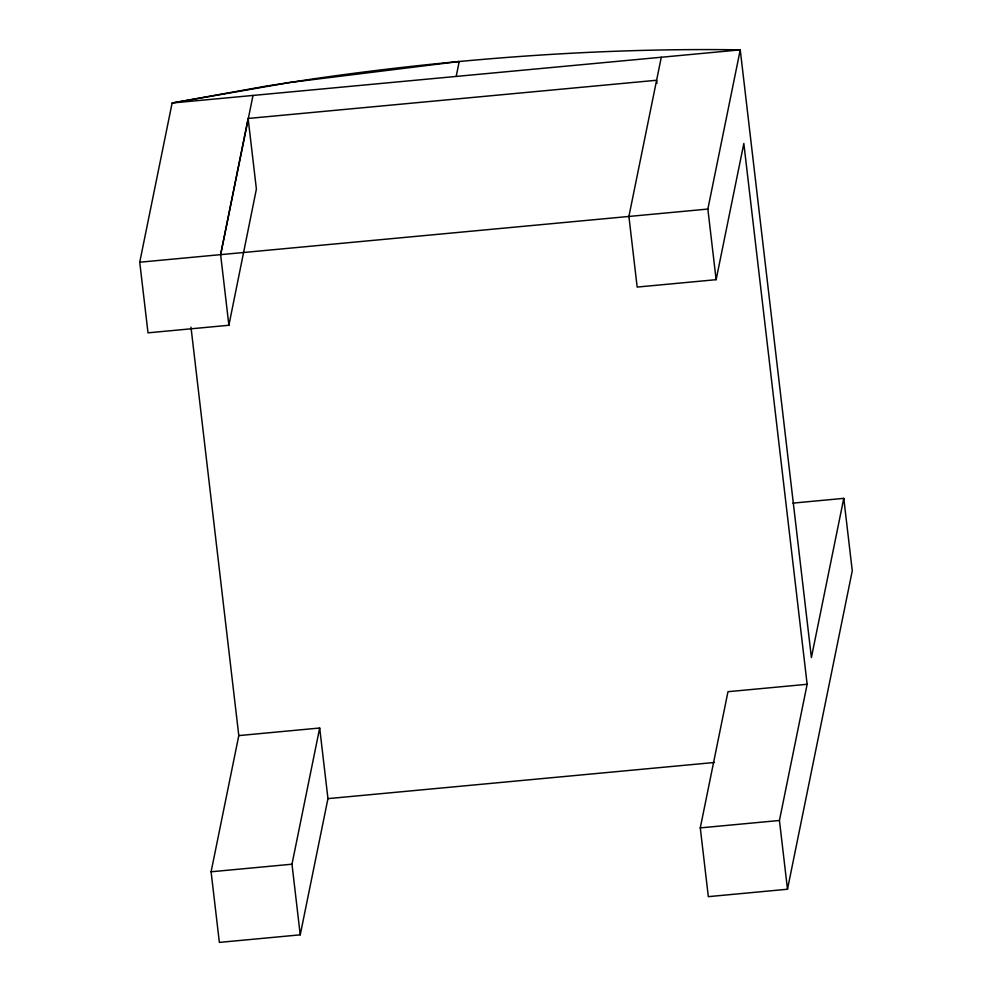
<?xml version="1.0" encoding="UTF-8"?>
<svg xmlns="http://www.w3.org/2000/svg" width="992" height="992" viewBox="0 0 992 992"><rect width="100%" height="100%" fill="white"/><g stroke="black" fill="none" stroke-linecap="round" stroke-linejoin="round"><path stroke-width="1.49" d="M792.968 503.118L843.783 498.356L811.394 657.56L740.243 49.86A777.964 206.993 -6.7 0 0 313.869 78.802L265.968 86.143L172.124 103.007L139.736 262.21L148.006 332.841L228.892 325.264L220.621 254.646L248.124 118.47L656.605 80.253L656.964 83.328M228.892 325.264L256.395 189.088L248.124 118.47M220.621 254.646L253.01 95.443M238.799 735.593L319.684 728.016L327.955 798.634L300.241 934.836L219.356 942.4L211.098 871.782L238.799 735.593L190.985 327.162M300.241 934.836L291.983 864.206L319.684 728.016M456.184 76.434L459.222 61.504L289.912 82.472L172.124 103.007L740.243 49.86L707.854 209.064L716.125 279.682L637.162 287.072L628.903 216.442L661.292 57.238M716.125 279.682L743.839 143.493L807.141 684.294L779.439 820.483L787.487 889.241L708.325 896.656L700.278 827.886L727.979 691.697L807.141 684.294M787.487 889.241L852.264 570.834L843.783 498.356M139.736 262.21L707.854 209.064M327.955 798.634L714.476 762.476M211.098 871.782L291.983 864.206M700.278 827.886L779.439 820.483"/></g></svg>
